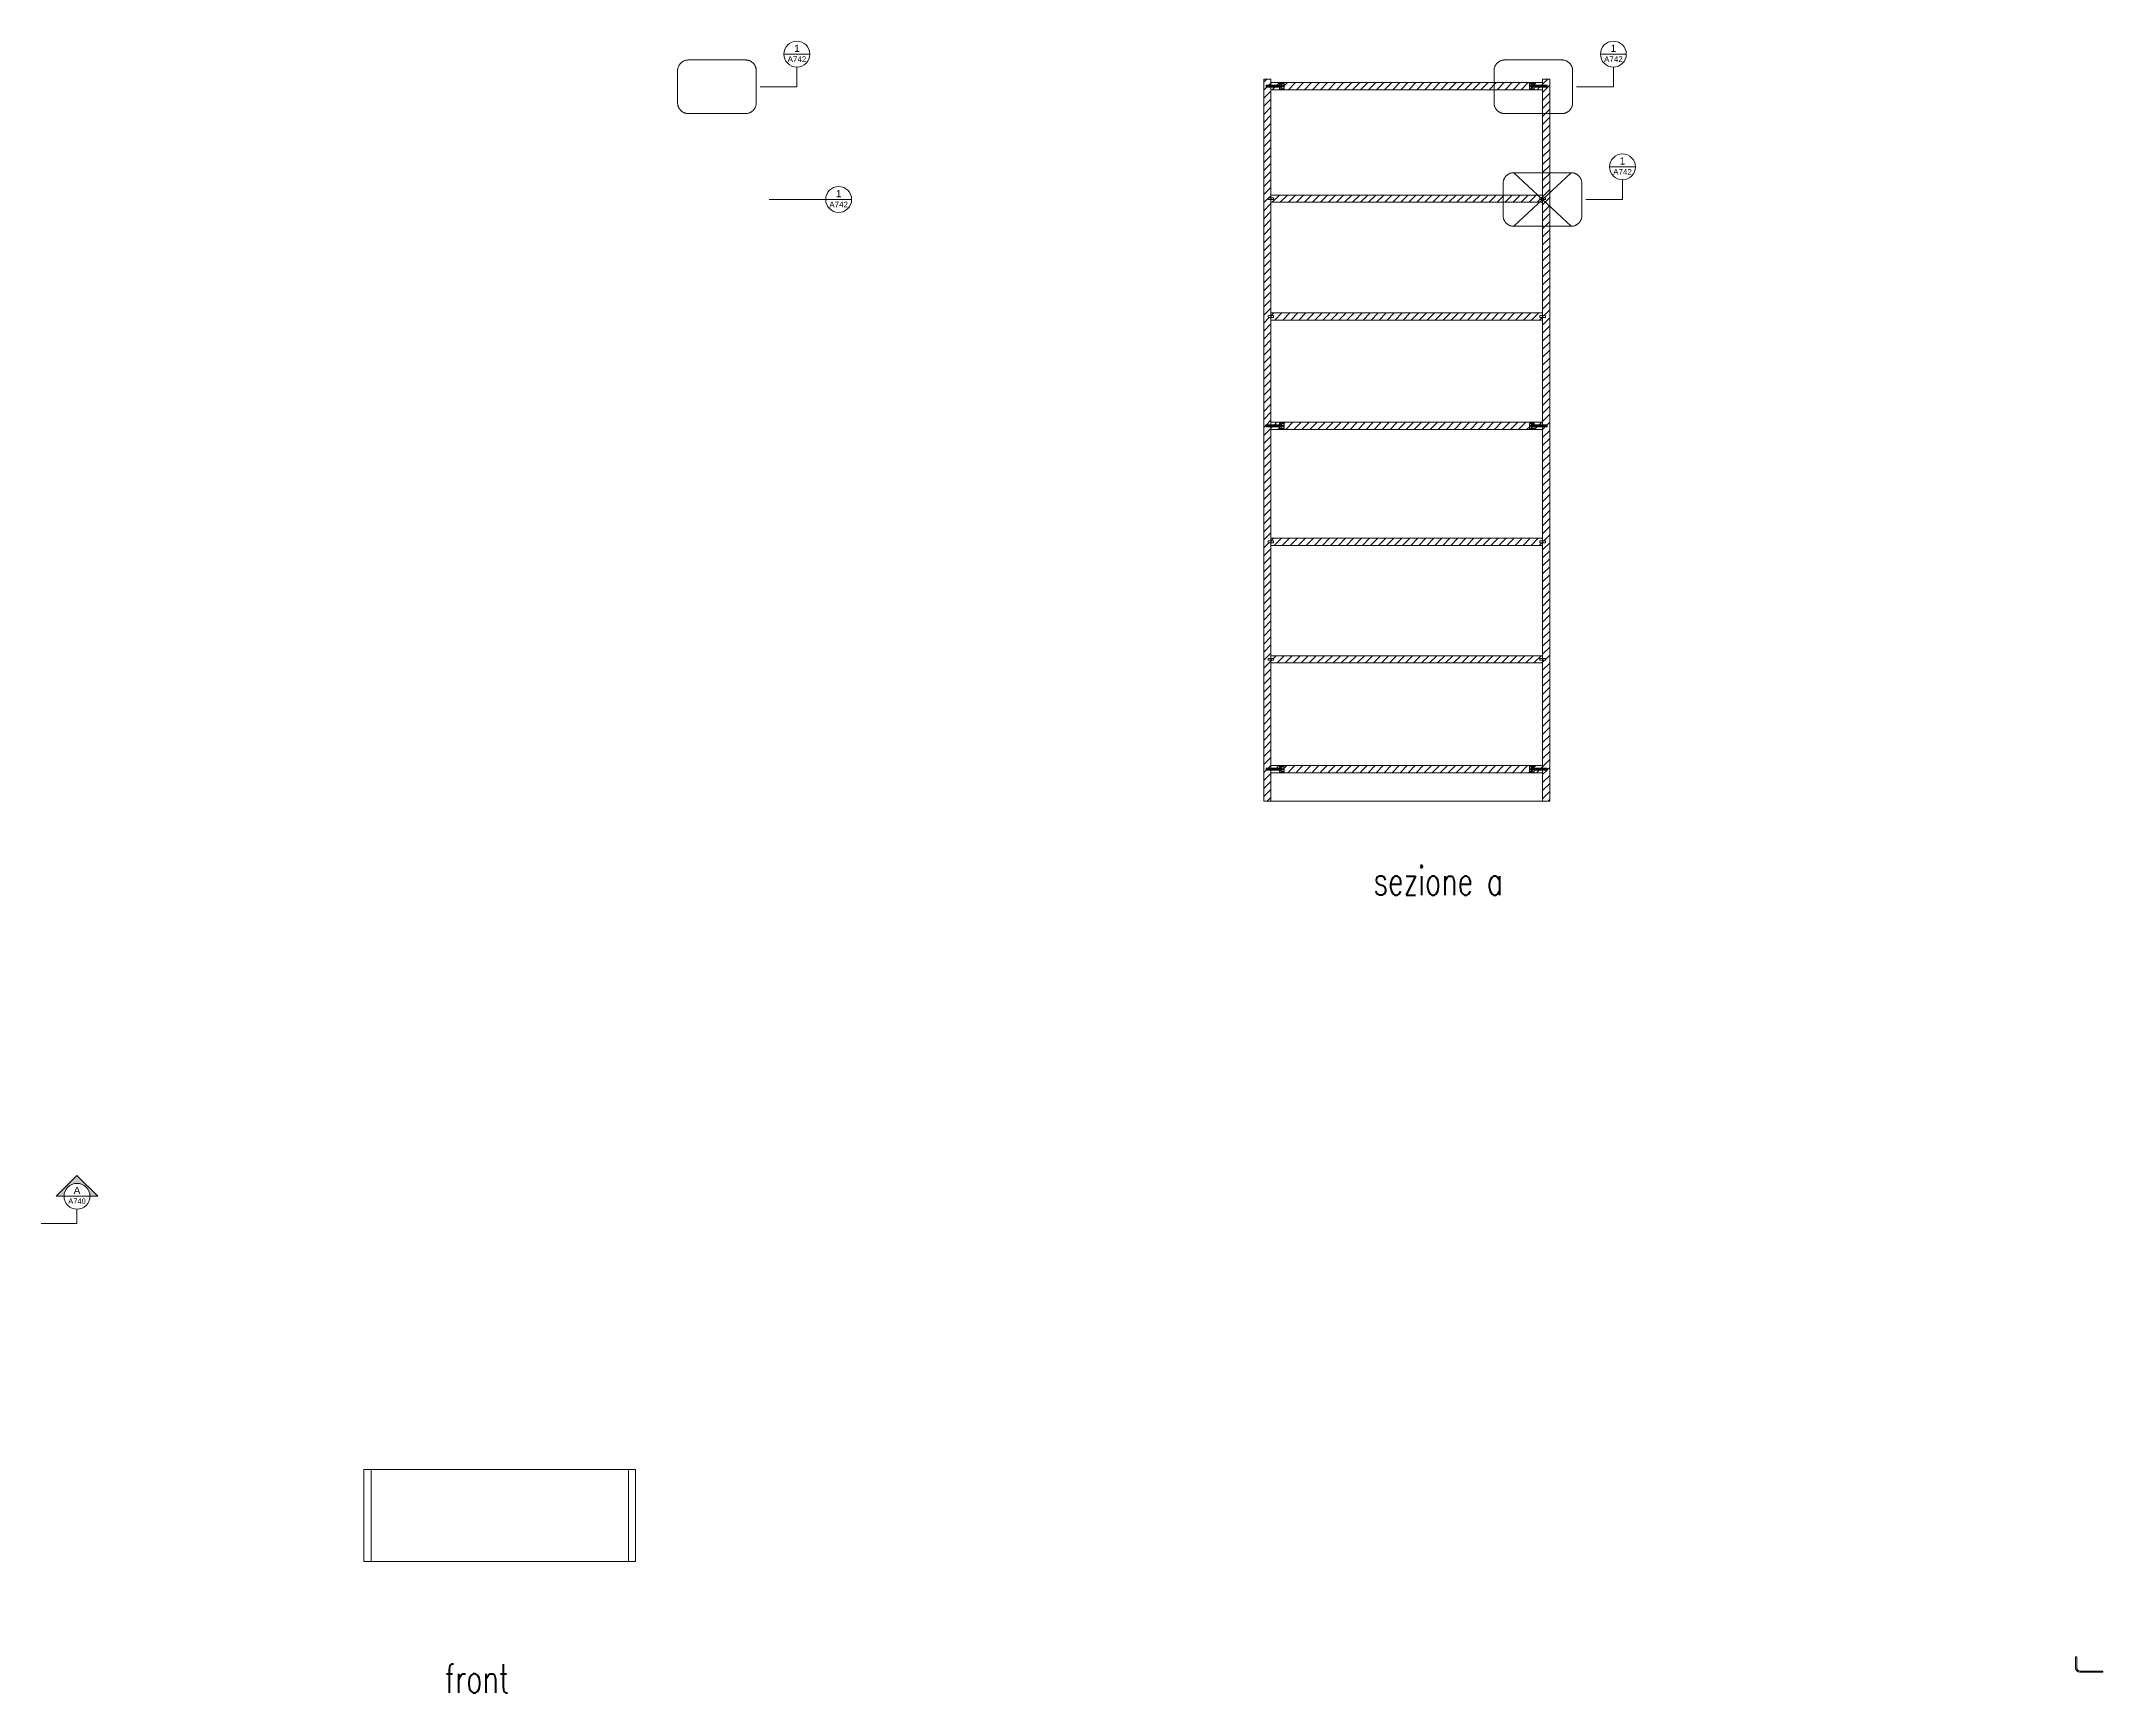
# Model space of a CAD drawing. Header units: millimetres. Extents: x -1154 to 1944, y 268 to 1518.
# Drawn here: x 1231 to 1808, y 1056 to 1518 of the extents above; entities that cross this region are included whole.
import ezdxf
from ezdxf.enums import TextEntityAlignment as Align

# ---------------------------------------------------------------- set-up
doc = ezdxf.new("R2010")
doc.units = ezdxf.units.MM
doc.header["$LTSCALE"] = 100
doc.linetypes.add('CONTINUA', pattern=[0])
doc.linetypes.add('TRATTOPUNTO', pattern=[25.4, 12.7, -6.35, 0, -6.35])
doc.layers.get('0').update_dxf_attribs({"plot": 0})
for name, color, linetype, lineweight in [('A-ANNO-SYMB', 3, 'Continuous', 18), ('A-FURN', 8, 'Continuous', 18), ('A-PRSP-1', 7, 'Continuous', 40)]:
    doc.layers.add(name, color=color, linetype=linetype, lineweight=lineweight)
doc.styles.add('ARIAL', font='arial.ttf')
doc.styles.add('dim', font='romans.shx', dxfattribs={"width": 0.7})
doc.styles.get("Standard").update_dxf_attribs({"font": 'arial.ttf'})
pattern_1 = [(45, (506.4258, 0), (-1.122532, 1.122532), [])]

# ---------------------------------------------------------------- blocks, each defined once
blk = doc.blocks.new('DETAGLI')
at = {"layer": 'A-ANNO-SYMB', "linetype": 'Continuous'}
blk.add_line((486.7, 356.2), (504.8, 356.2), dxfattribs=at)
blk.add_circle((495.7, 356.2), 9.05, dxfattribs=at)
for tag, p in [('TAVOLA', (495.7, 362.8)), ('SEZIONE', (495.7, 354.7))]:
    blk.add_attdef(tag, text='', height=5, dxfattribs=at).set_placement(p, align=Align.TOP_CENTER)
blk = doc.blocks.new('SYMBOL')
at = {"layer": 'A-PRSP-1', "linetype": 'Continuous', "lineweight": 20}
h = blk.add_hatch(color=256, dxfattribs=at)
h.dxf.hatch_style = 1
h.paths.add_polyline_path([(11.206, 4.948), (11.316, 4.948, -1), (11.678, 4.948), (11.788, 4.948), (11.497, 5.241)])
at = {"linetype": 'Continuous', "lineweight": 20}
blk.add_line((11.316, 4.948), (11.678, 4.948), dxfattribs=at)
at = {"layer": 'A-PRSP-1', "linetype": 'Continuous', "lineweight": 20}
for p, q in [((11.206, 4.948), (11.497, 5.241)), ((11.788, 4.948), (11.497, 5.241)), ((11.316, 4.948), (11.206, 4.948)), ((11.678, 4.948), (11.788, 4.948))]:
    blk.add_line(p, q, dxfattribs=at)
blk.add_circle((11.497, 4.948), 0.181, dxfattribs=at)
at = {"linetype": 'Continuous', "lineweight": 20}
for tag, p in [('SEZIONE', (11.497, 4.918)), ('TAVOLA', (11.497, 5.08))]:
    blk.add_attdef(tag, text='', height=0.1, dxfattribs=at).set_placement(p, align=Align.TOP_CENTER)

msp = doc.modelspace()

# ---------------------------------------------------------------- hatches: boundary and pattern name
at = {"layer": 'A-FURN', "linetype": 'CONTINUA', "ltscale": 0.02}
h = msp.add_hatch(dxfattribs=at)
h.set_pattern_fill('ANSI31', color=8, scale=0.5)
h.set_pattern_definition(pattern_1)
h.paths.add_polyline_path([(1650.47, 1345.65), (1651.17, 1345.65), (1651.17, 1345.75), (1651.17, 1346.4), (1575.22, 1346.4), (1575.22, 1345.75), (1575.27, 1345.75), (1575.97, 1345.64), (1575.97, 1345.15), (1575.27, 1345.15), (1575.27, 1345.05), (1575.22, 1345.05), (1575.22, 1344.4), (1651.22, 1344.4), (1651.22, 1345.05), (1651.17, 1345.05), (1650.47, 1345.15)])
h.paths.add_polyline_path([(1647.51, 1315.46), (1648.16, 1315.46), (1648.16, 1314.63), (1648.14, 1314.63), (1648.14, 1313.96), (1648.81, 1313.96), (1648.81, 1313.71), (1651.22, 1313.71), (1651.22, 1314.41), (1648.99, 1314.41), (1648.99, 1314.74), (1649.02, 1314.74), (1649.02, 1314.84), (1649.02, 1315.01), (1651.22, 1315.01), (1651.22, 1315.71), (1575.22, 1315.71), (1575.22, 1315.01), (1577.62, 1315.01), (1577.62, 1315.46), (1578.92, 1315.46), (1578.92, 1313.96), (1578.92, 1313.71), (1647.51, 1313.71), (1647.51, 1313.96)])
h.paths.add_polyline_path([(1648.21, 1314.56), (1648.21, 1315.13), (1648.34, 1315.13), (1648.34, 1314.96), (1648.39, 1314.96), (1648.61, 1314.91), (1648.61, 1314.51), (1648.61, 1314.51, -0.451304), (1648.34, 1314.37), (1648.34, 1314.46), (1648.29, 1314.46), (1648.29, 1314.4), (1648.34, 1314.37, -0.307464)], flags=16)
h.paths.add_polyline_path([(1648.29, 1314.73), (1648.21, 1314.73), (1648.21, 1314.68), (1648.29, 1314.68), (1648.21, 1314.73), (1648.29, 1314.73), (1648.29, 1314.96), (1648.39, 1314.96), (1648.39, 1314.68), (1648.34, 1314.68), (1648.29, 1314.68)], flags=0)
h.paths.add_polyline_path([(1653.22, 1507.71), (1651.22, 1507.71), (1651.22, 1506.01), (1652.52, 1506.01), (1652.52, 1505.41), (1651.22, 1505.41), (1651.22, 1474.63), (1651.27, 1474.63), (1651.97, 1474.52), (1651.97, 1474.03), (1651.27, 1474.03), (1651.27, 1473.93), (1651.22, 1473.93), (1651.22, 1441.64), (1651.27, 1441.64), (1651.97, 1441.53), (1651.97, 1441.04), (1651.27, 1441.04), (1651.27, 1440.94), (1651.22, 1440.94), (1651.22, 1411.01), (1652.52, 1411.01), (1652.52, 1410.41), (1651.22, 1410.41), (1651.22, 1378.63), (1651.27, 1378.63), (1651.97, 1378.52), (1651.97, 1378.03), (1651.27, 1378.03), (1651.27, 1377.93), (1651.22, 1377.93), (1651.22, 1345.75), (1651.27, 1345.75), (1651.97, 1345.64), (1651.97, 1345.15), (1651.27, 1345.15), (1651.27, 1345.03), (1651.22, 1345.04), (1651.22, 1344.4), (1651.22, 1315.01), (1652.52, 1315.01), (1652.52, 1314.41), (1651.22, 1314.41), (1651.22, 1313.71), (1651.22, 1305.71), (1653.22, 1305.71), (1653.22, 1315.71)])
h.paths.add_polyline_path([(1575.22, 1345.05), (1575.17, 1345.05), (1574.47, 1345.15), (1574.47, 1345.65), (1575.17, 1345.65), (1575.17, 1345.76), (1575.22, 1345.75), (1575.22, 1355.47), (1575.22, 1377.93), (1575.17, 1377.93), (1574.47, 1378.04), (1574.47, 1378.53), (1575.17, 1378.53), (1575.17, 1378.63), (1575.19, 1410.41), (1573.91, 1410.41), (1573.91, 1411.01), (1575.22, 1411.01), (1575.22, 1440.94), (1575.17, 1440.94), (1574.47, 1441.04), (1574.47, 1441.54), (1575.17, 1441.54), (1575.17, 1441.64), (1575.22, 1473.93), (1575.17, 1473.93), (1574.47, 1474.04), (1574.47, 1474.53), (1575.17, 1474.53), (1575.17, 1474.63), (1575.21, 1505.41), (1573.91, 1505.41), (1573.91, 1506.01), (1575.22, 1506.01), (1575.22, 1506.71), (1575.22, 1507.71), (1573.22, 1507.71), (1573.22, 1305.71), (1575.22, 1305.71), (1575.22, 1314.41), (1573.91, 1314.41), (1573.91, 1315.01), (1575.22, 1315.01)])
h.paths.add_polyline_path([(1650.47, 1378.48, -0.414214), (1650.52, 1378.53), (1651.17, 1378.53), (1651.17, 1378.63), (1651.22, 1378.63), (1651.22, 1379.28), (1575.22, 1379.28), (1575.22, 1378.63), (1575.27, 1378.63), (1575.27, 1378.53), (1575.92, 1378.53, -0.414214), (1575.97, 1378.48), (1575.97, 1378.08, -0.414214), (1575.92, 1378.03), (1575.27, 1378.03), (1575.27, 1377.93), (1575.22, 1377.93), (1575.22, 1377.28), (1651.22, 1377.28), (1651.22, 1377.93), (1651.17, 1377.93), (1651.17, 1378.03), (1650.52, 1378.03, -0.414214), (1650.47, 1378.08)])
h.paths.add_polyline_path([(1647.51, 1411.46), (1648.81, 1411.46), (1648.81, 1410.91), (1648.99, 1410.91), (1648.99, 1411.01), (1651.22, 1411.01), (1651.22, 1411.71), (1575.22, 1411.71), (1575.22, 1411.01), (1577.44, 1411.01), (1577.44, 1410.91), (1577.62, 1410.91), (1577.62, 1411.46), (1578.92, 1411.46), (1578.92, 1409.96), (1578.92, 1409.71), (1647.51, 1409.71), (1647.51, 1409.96)])
h.paths.add_polyline_path([(1577.62, 1409.96), (1577.62, 1410.51), (1577.44, 1410.51), (1577.44, 1410.41), (1575.22, 1410.41), (1575.22, 1409.71), (1577.62, 1409.71)], flags=17)
h.paths.add_polyline_path([(1651.22, 1410.41), (1648.99, 1410.41), (1648.99, 1410.51), (1648.81, 1410.51), (1648.81, 1409.96), (1648.81, 1409.71), (1651.22, 1409.71)], flags=17)
h.paths.add_polyline_path([(1650.47, 1441.54), (1651.17, 1441.54), (1651.17, 1441.64), (1651.17, 1442.29), (1575.22, 1442.29), (1575.22, 1441.64), (1575.27, 1441.64), (1575.27, 1441.54), (1575.97, 1441.54), (1575.97, 1441.04), (1575.27, 1441.04), (1575.27, 1440.94), (1575.27, 1440.29), (1651.22, 1440.29), (1651.22, 1440.94), (1651.17, 1440.94), (1651.17, 1441.04), (1650.47, 1441.04)])
h = msp.add_hatch(dxfattribs=at)
h.set_pattern_fill('ANSI31', color=8, scale=0.5)
h.set_pattern_definition(pattern_1)
h.paths.add_polyline_path([(1647.51, 1506.46), (1648.81, 1506.46), (1648.81, 1505.91), (1648.99, 1505.91), (1648.99, 1506.01), (1651.22, 1506.01), (1651.22, 1506.71), (1575.22, 1506.71), (1575.22, 1506.01), (1577.44, 1506.01), (1577.44, 1505.91), (1577.62, 1505.91), (1577.62, 1506.46), (1578.92, 1506.46), (1578.92, 1504.96), (1578.92, 1504.71), (1647.51, 1504.71), (1647.51, 1504.96)])
h.paths.add_polyline_path([(1651.22, 1505.41), (1648.99, 1505.41), (1648.99, 1505.51), (1648.81, 1505.51), (1648.81, 1504.96), (1648.81, 1504.71), (1651.22, 1504.71)], flags=17)
h = msp.add_hatch(dxfattribs=at)
h.set_pattern_fill('ANSI31', color=8, scale=0.5)
h.set_pattern_definition(pattern_1)
h.paths.add_polyline_path([(1651.22, 1473.93), (1651.17, 1473.93), (1651.17, 1474.03), (1650.47, 1474.03), (1650.47, 1474.53), (1651.17, 1474.53), (1651.17, 1474.63), (1651.17, 1475.28), (1575.22, 1475.28), (1575.22, 1474.63), (1575.27, 1474.63), (1575.27, 1474.53), (1575.97, 1474.53), (1575.97, 1474.03), (1575.27, 1474.03), (1575.27, 1473.93), (1575.22, 1473.93), (1575.22, 1473.28), (1651.22, 1473.28)])
h.paths.add_polyline_path([(1577.62, 1504.96), (1577.62, 1505.51), (1577.44, 1505.51), (1577.44, 1505.41), (1575.22, 1505.41), (1575.22, 1504.71), (1577.62, 1504.71)], flags=17)
h.paths.add_polyline_path([(1651.22, 1505.41), (1648.99, 1505.41), (1648.81, 1505.51), (1648.81, 1504.96), (1648.81, 1504.71), (1651.22, 1504.71)], flags=17)
h.paths.add_polyline_path([(1648.81, 1505.51), (1648.81, 1504.71), (1651.22, 1504.71), (1651.22, 1505.41), (1648.99, 1505.41)])

# ---------------------------------------------------------------- linework, layer by layer
at = {"layer": 'A-FURN'}
for p, q in [((1442.62, 1511.06), (1442.62, 1505.56)), ((1671.01, 1511.06), (1671.01, 1505.56)), ((1442.62, 1505.56), (1432.33, 1505.56)), ((1671.01, 1505.56), (1660.72, 1505.56)), ((1673.56, 1479.53), (1673.56, 1474.03)), ((1673.56, 1474.03), (1663.27, 1474.03)), ((1241.23, 1191.6), (1241.23, 1187.6)), ((1241.23, 1187.6), (1231.23, 1187.6))]:
    msp.add_line(p, q, dxfattribs=at)
at = {"layer": 'A-FURN', "color": 7, "linetype": 'CONTINUA', "ltscale": 0.1}
for p, q in [((1573.22, 1507.71), (1573.22, 1305.71)), ((1575.22, 1507.71), (1573.22, 1507.71)), ((1575.22, 1507.71), (1575.22, 1474.63)), ((1575.22, 1506.71), (1651.22, 1506.71)), ((1577.62, 1504.96), (1577.62, 1506.46)), ((1577.62, 1506.46), (1578.92, 1506.46)), ((1577.82, 1505.56), (1577.82, 1506.46)), ((1578.02, 1505.36), (1578.02, 1505.36)), ((1578.22, 1505.56), (1578.22, 1506.46)), ((1578.27, 1505.75), (1578.27, 1506.46)), ((1578.27, 1505.66), (1578.27, 1504.96)), ((1578.29, 1506.41), (1578.82, 1506.41)), ((1578.29, 1505.8), (1578.29, 1506.41)), ((1578.29, 1505.73), (1578.82, 1505.73)), ((1578.29, 1505.68), (1578.82, 1505.68)), ((1578.29, 1505.61), (1578.29, 1505.01)), ((1578.31, 1505.78), (1578.82, 1505.78)), ((1578.31, 1505.63), (1578.82, 1505.63)), ((1578.82, 1505.73), (1578.82, 1506.46)), ((1578.82, 1504.96), (1578.82, 1505.68)), ((1578.92, 1504.96), (1578.92, 1506.46)), ((1648.81, 1506.46), (1647.51, 1506.46)), ((1647.51, 1504.96), (1647.51, 1506.46)), ((1647.61, 1505.73), (1647.61, 1506.46)), ((1648.14, 1506.41), (1647.61, 1506.41)), ((1648.12, 1505.78), (1647.61, 1505.78)), ((1648.14, 1505.73), (1647.61, 1505.73)), ((1647.61, 1504.96), (1647.61, 1505.68)), ((1648.14, 1505.68), (1647.61, 1505.68)), ((1648.12, 1505.63), (1647.61, 1505.63)), ((1648.14, 1505.8), (1648.14, 1506.41)), ((1648.14, 1505.61), (1648.14, 1505.01)), ((1648.16, 1505.75), (1648.16, 1506.46)), ((1648.16, 1505.66), (1648.16, 1504.96)), ((1648.21, 1505.56), (1648.21, 1506.46)), ((1648.41, 1505.36), (1648.41, 1505.36)), ((1648.61, 1505.56), (1648.61, 1506.46)), ((1648.81, 1504.96), (1648.81, 1506.46)), ((1651.22, 1507.71), (1651.22, 1474.63)), ((1653.22, 1507.71), (1651.22, 1507.71)), ((1653.22, 1507.71), (1653.22, 1315.71)), ((1575.22, 1504.71), (1651.22, 1504.71)), ((1578.92, 1504.96), (1577.62, 1504.96)), ((1578.82, 1505.01), (1578.29, 1505.01)), ((1647.51, 1504.96), (1648.81, 1504.96)), ((1647.61, 1505.01), (1648.14, 1505.01)), ((1574.47, 1474.08), (1574.47, 1474.48)), ((1575.17, 1474.53), (1574.52, 1474.53)), ((1574.52, 1474.03), (1575.17, 1474.03)), ((1575.27, 1474.63), (1575.17, 1474.63)), ((1575.17, 1473.93), (1575.17, 1474.63)), ((1575.17, 1473.93), (1575.27, 1473.93)), ((1651.22, 1475.28), (1575.22, 1475.28)), ((1575.22, 1473.93), (1575.22, 1441.64)), ((1651.22, 1473.28), (1575.22, 1473.28)), ((1575.27, 1473.93), (1575.27, 1474.63)), ((1575.92, 1474.53), (1575.27, 1474.53)), ((1575.27, 1474.03), (1575.92, 1474.03)), ((1575.97, 1474.08), (1575.97, 1474.48)), ((1650.47, 1474.08), (1650.47, 1474.48)), ((1651.17, 1474.53), (1650.52, 1474.53)), ((1650.52, 1474.03), (1651.17, 1474.03)), ((1651.27, 1474.63), (1651.17, 1474.63)), ((1651.17, 1473.93), (1651.17, 1474.63)), ((1651.17, 1473.93), (1651.27, 1473.93)), ((1651.22, 1473.93), (1651.22, 1441.64)), ((1651.27, 1473.93), (1651.27, 1474.63)), ((1651.92, 1474.53), (1651.27, 1474.53)), ((1651.27, 1474.03), (1651.92, 1474.03)), ((1651.97, 1474.08), (1651.97, 1474.48)), ((1651.22, 1442.29), (1575.22, 1442.29)), ((1574.47, 1441.09), (1574.47, 1441.49)), ((1575.17, 1441.54), (1574.52, 1441.54)), ((1574.52, 1441.04), (1575.17, 1441.04)), ((1575.27, 1441.64), (1575.17, 1441.64)), ((1575.17, 1440.94), (1575.17, 1441.64)), ((1575.17, 1440.94), (1575.27, 1440.94)), ((1575.22, 1440.94), (1575.22, 1378.63)), ((1651.22, 1440.29), (1575.22, 1440.29)), ((1575.27, 1440.94), (1575.27, 1441.64)), ((1575.92, 1441.54), (1575.27, 1441.54)), ((1575.27, 1441.04), (1575.92, 1441.04)), ((1575.97, 1441.09), (1575.97, 1441.49)), ((1650.47, 1441.09), (1650.47, 1441.49)), ((1651.17, 1441.54), (1650.52, 1441.54)), ((1650.52, 1441.04), (1651.17, 1441.04)), ((1651.27, 1441.64), (1651.17, 1441.64)), ((1651.17, 1440.94), (1651.17, 1441.64)), ((1651.17, 1440.94), (1651.27, 1440.94)), ((1651.22, 1440.94), (1651.22, 1378.63)), ((1651.27, 1440.94), (1651.27, 1441.64)), ((1651.92, 1441.54), (1651.27, 1441.54)), ((1651.27, 1441.04), (1651.92, 1441.04)), ((1651.97, 1441.09), (1651.97, 1441.49)), ((1651.22, 1411.71), (1575.22, 1411.71)), ((1651.22, 1409.71), (1575.22, 1409.71)), ((1577.62, 1409.96), (1577.62, 1411.46)), ((1577.62, 1411.46), (1578.92, 1411.46)), ((1578.92, 1409.96), (1577.62, 1409.96)), ((1577.82, 1410.56), (1577.82, 1411.46)), ((1578.02, 1410.36), (1578.02, 1410.36)), ((1578.22, 1410.56), (1578.22, 1411.46)), ((1578.27, 1410.75), (1578.27, 1411.46)), ((1578.27, 1410.66), (1578.27, 1409.96)), ((1578.29, 1411.41), (1578.82, 1411.41)), ((1578.29, 1410.8), (1578.29, 1411.41)), ((1578.29, 1410.73), (1578.82, 1410.73)), ((1578.29, 1410.68), (1578.82, 1410.68)), ((1578.29, 1410.61), (1578.29, 1410.01)), ((1578.82, 1410.01), (1578.29, 1410.01)), ((1578.31, 1410.78), (1578.82, 1410.78)), ((1578.31, 1410.63), (1578.82, 1410.63)), ((1578.82, 1410.73), (1578.82, 1411.46)), ((1578.82, 1409.96), (1578.82, 1410.68)), ((1578.92, 1409.96), (1578.92, 1411.46)), ((1648.81, 1411.46), (1647.51, 1411.46)), ((1647.51, 1409.96), (1647.51, 1411.46)), ((1647.51, 1409.96), (1648.81, 1409.96)), ((1647.61, 1410.73), (1647.61, 1411.46)), ((1648.14, 1411.41), (1647.61, 1411.41)), ((1648.12, 1410.78), (1647.61, 1410.78)), ((1648.14, 1410.73), (1647.61, 1410.73)), ((1647.61, 1409.96), (1647.61, 1410.68)), ((1648.14, 1410.68), (1647.61, 1410.68)), ((1648.12, 1410.63), (1647.61, 1410.63)), ((1647.61, 1410.01), (1648.14, 1410.01)), ((1648.14, 1410.8), (1648.14, 1411.41)), ((1648.14, 1410.61), (1648.14, 1410.01)), ((1648.16, 1410.75), (1648.16, 1411.46)), ((1648.16, 1410.66), (1648.16, 1409.96)), ((1648.21, 1410.56), (1648.21, 1411.46)), ((1648.41, 1410.36), (1648.41, 1410.36)), ((1648.61, 1410.56), (1648.61, 1411.46)), ((1648.81, 1409.96), (1648.81, 1411.46)), ((1574.47, 1378.08), (1574.47, 1378.48)), ((1575.17, 1378.53), (1574.52, 1378.53)), ((1575.27, 1378.63), (1575.17, 1378.63)), ((1575.17, 1377.93), (1575.17, 1378.63)), ((1651.22, 1379.28), (1575.22, 1379.28)), ((1575.27, 1377.93), (1575.27, 1378.63)), ((1575.92, 1378.53), (1575.27, 1378.53)), ((1575.97, 1378.08), (1575.97, 1378.48)), ((1650.47, 1378.08), (1650.47, 1378.48)), ((1651.17, 1378.53), (1650.52, 1378.53)), ((1651.27, 1378.63), (1651.17, 1378.63)), ((1651.17, 1377.93), (1651.17, 1378.63)), ((1651.27, 1377.93), (1651.27, 1378.63)), ((1651.92, 1378.53), (1651.27, 1378.53)), ((1651.97, 1378.08), (1651.97, 1378.48)), ((1574.52, 1378.03), (1575.17, 1378.03)), ((1575.17, 1377.93), (1575.27, 1377.93)), ((1575.22, 1377.93), (1575.22, 1345.75)), ((1651.22, 1377.28), (1575.22, 1377.28)), ((1575.27, 1378.03), (1575.92, 1378.03)), ((1650.52, 1378.03), (1651.17, 1378.03)), ((1651.17, 1377.93), (1651.27, 1377.93)), ((1651.22, 1377.93), (1651.22, 1345.75)), ((1651.27, 1378.03), (1651.92, 1378.03)), ((1574.47, 1345.2), (1574.47, 1345.6)), ((1575.17, 1345.65), (1574.52, 1345.65)), ((1574.52, 1345.15), (1575.17, 1345.15)), ((1575.27, 1345.75), (1575.17, 1345.75)), ((1575.17, 1345.05), (1575.17, 1345.75)), ((1575.17, 1345.05), (1575.27, 1345.05)), ((1651.22, 1346.4), (1575.22, 1346.4)), ((1575.22, 1345.05), (1575.22, 1305.71)), ((1651.22, 1344.4), (1575.22, 1344.4)), ((1575.27, 1345.05), (1575.27, 1345.75)), ((1575.92, 1345.65), (1575.27, 1345.65)), ((1575.27, 1345.15), (1575.92, 1345.15)), ((1575.97, 1345.2), (1575.97, 1345.6)), ((1650.47, 1345.2), (1650.47, 1345.6)), ((1651.17, 1345.65), (1650.52, 1345.65)), ((1650.52, 1345.15), (1651.17, 1345.15)), ((1651.27, 1345.75), (1651.17, 1345.75)), ((1651.17, 1345.05), (1651.17, 1345.75)), ((1651.17, 1345.05), (1651.27, 1345.05)), ((1651.22, 1345.05), (1651.22, 1305.71)), ((1651.27, 1345.05), (1651.27, 1345.75)), ((1651.92, 1345.65), (1651.27, 1345.65)), ((1651.27, 1345.15), (1651.92, 1345.15)), ((1651.97, 1345.2), (1651.97, 1345.6)), ((1651.22, 1315.71), (1575.22, 1315.71)), ((1577.62, 1313.96), (1577.62, 1315.46)), ((1577.62, 1315.46), (1578.92, 1315.46)), ((1577.82, 1314.56), (1577.82, 1315.46)), ((1578.22, 1314.56), (1578.22, 1315.46)), ((1578.27, 1314.75), (1578.27, 1315.46)), ((1578.29, 1315.41), (1578.82, 1315.41)), ((1578.29, 1314.8), (1578.29, 1315.41)), ((1578.82, 1314.73), (1578.82, 1315.46)), ((1578.92, 1313.96), (1578.92, 1315.46)), ((1648.81, 1315.46), (1647.51, 1315.46)), ((1647.51, 1313.96), (1647.51, 1315.46)), ((1647.61, 1314.73), (1647.61, 1315.46)), ((1648.14, 1315.41), (1647.61, 1315.41)), ((1648.14, 1314.8), (1648.14, 1315.41)), ((1648.16, 1314.75), (1648.16, 1315.46)), ((1648.21, 1314.56), (1648.21, 1315.46)), ((1648.61, 1314.56), (1648.61, 1315.46)), ((1648.81, 1313.96), (1648.81, 1315.46)), ((1653.22, 1315.71), (1653.22, 1305.71)), ((1651.22, 1313.71), (1575.22, 1313.71)), ((1578.92, 1313.96), (1577.62, 1313.96)), ((1578.02, 1314.36), (1578.02, 1314.36)), ((1578.27, 1314.66), (1578.27, 1313.96)), ((1578.29, 1314.73), (1578.82, 1314.73)), ((1578.29, 1314.68), (1578.82, 1314.68)), ((1578.29, 1314.61), (1578.29, 1314.01)), ((1578.82, 1314.01), (1578.29, 1314.01)), ((1578.31, 1314.78), (1578.82, 1314.78)), ((1578.31, 1314.63), (1578.82, 1314.63)), ((1578.82, 1313.96), (1578.82, 1314.68)), ((1647.51, 1313.96), (1648.81, 1313.96)), ((1648.12, 1314.78), (1647.61, 1314.78)), ((1648.14, 1314.73), (1647.61, 1314.73)), ((1647.61, 1313.96), (1647.61, 1314.68)), ((1648.14, 1314.68), (1647.61, 1314.68)), ((1648.12, 1314.63), (1647.61, 1314.63)), ((1647.61, 1314.01), (1648.14, 1314.01)), ((1648.14, 1314.61), (1648.14, 1314.01)), ((1648.16, 1314.66), (1648.16, 1313.96)), ((1648.41, 1314.36), (1648.41, 1314.36)), ((1575.22, 1305.71), (1573.22, 1305.71)), ((1575.22, 1305.71), (1651.22, 1305.71)), ((1653.22, 1305.71), (1651.22, 1305.71)), ((1321.49, 1093.12), (1321.49, 1118.82)), ((1321.49, 1118.82), (1397.49, 1118.82)), ((1323.49, 1093.12), (1323.49, 1118.82)), ((1395.49, 1093.12), (1395.49, 1118.82)), ((1397.49, 1093.12), (1397.49, 1118.82)), ((1321.49, 1098.12), (1321.49, 1093.12)), ((1397.49, 1098.12), (1397.49, 1093.12)), ((1397.49, 1093.12), (1397.49, 1096.12)), ((1321.49, 1093.12), (1397.49, 1093.12)), ((1326.49, 1093.12), (1321.49, 1093.12)), ((1392.49, 1093.12), (1397.49, 1093.12))]:
    msp.add_line(p, q, dxfattribs=at)
at = {"layer": 'A-FURN', "linetype": 'CONTINUA', "ltscale": 0.02}
for p, q in [((1575.12, 1506.01), (1573.91, 1506.01)), ((1573.91, 1506.01), (1573.91, 1505.41)), ((1575.12, 1505.41), (1573.91, 1505.41)), ((1575.22, 1504.71), (1575.22, 1506.71)), ((1651.32, 1506.01), (1652.52, 1506.01)), ((1651.32, 1505.41), (1652.52, 1505.41)), ((1652.52, 1506.01), (1652.52, 1505.41)), ((1577.62, 1504.96), (1577.62, 1504.71)), ((1578.92, 1504.96), (1578.92, 1504.71)), ((1647.51, 1504.96), (1647.51, 1504.71)), ((1648.81, 1504.96), (1648.81, 1504.71)), ((1643.17, 1466.53), (1659.17, 1481.53)), ((1643.17, 1481.53), (1659.17, 1466.53)), ((1434.88, 1474.03), (1450.67, 1474.03)), ((1575.12, 1411.01), (1573.91, 1411.01)), ((1573.91, 1411.01), (1573.91, 1410.41)), ((1575.12, 1410.41), (1573.91, 1410.41)), ((1577.62, 1409.96), (1577.62, 1409.71)), ((1578.92, 1409.96), (1578.92, 1409.71)), ((1647.51, 1409.96), (1647.51, 1409.71)), ((1648.81, 1409.96), (1648.81, 1409.71)), ((1651.32, 1411.01), (1652.52, 1411.01)), ((1651.32, 1410.41), (1652.52, 1410.41)), ((1652.52, 1411.01), (1652.52, 1410.41)), ((1575.12, 1315.01), (1573.91, 1315.01)), ((1573.91, 1315.01), (1573.91, 1314.41)), ((1651.32, 1315.01), (1652.52, 1315.01)), ((1652.52, 1315.01), (1652.52, 1314.41)), ((1575.12, 1314.41), (1573.91, 1314.41)), ((1577.62, 1313.96), (1577.62, 1313.71)), ((1578.92, 1313.96), (1578.92, 1313.71)), ((1647.51, 1313.96), (1647.51, 1313.71)), ((1648.81, 1313.96), (1648.81, 1313.71)), ((1651.32, 1314.41), (1652.52, 1314.41)), ((1800.3, 1066.42), (1800.6, 1066.42)), ((1800.3, 1066.42), (1800.3, 1063.32)), ((1800.6, 1066.42), (1800.6, 1063.42)), ((1801.5, 1062.12), (1807.9, 1062.12)), ((1801.6, 1062.42), (1807.9, 1062.42)), ((1807.9, 1062.12), (1807.9, 1062.42))]:
    msp.add_line(p, q, dxfattribs=at)
at = {"layer": 'A-FURN', "color": 7, "linetype": 'CONTINUA', "ltscale": 0.02}
for p, q in [((1573.97, 1505.57), (1574.1, 1505.57)), ((1575.12, 1505.96), (1573.98, 1505.96)), ((1575.12, 1505.46), (1574.13, 1505.46)), ((1575.12, 1505.41), (1575.12, 1506.01)), ((1577.44, 1506.01), (1575.12, 1506.01)), ((1575.12, 1506.01), (1575.12, 1505.41)), ((1577.44, 1505.41), (1575.12, 1505.41)), ((1575.22, 1506.01), (1575.22, 1505.41)), ((1577.42, 1505.96), (1575.22, 1505.96)), ((1577.42, 1505.46), (1575.22, 1505.46)), ((1577.44, 1505.91), (1577.62, 1505.91)), ((1577.44, 1505.51), (1577.62, 1505.51)), ((1577.62, 1505.73), (1577.62, 1505.68)), ((1577.82, 1505.91), (1578.04, 1505.91)), ((1577.82, 1505.51), (1578.04, 1505.51)), ((1578.04, 1505.96), (1578.22, 1505.96)), ((1578.04, 1505.46), (1578.19, 1505.46)), ((1578.19, 1505.46), (1578.04, 1505.46)), ((1648.39, 1505.96), (1648.21, 1505.96)), ((1648.39, 1505.46), (1648.24, 1505.46)), ((1648.24, 1505.46), (1648.39, 1505.46)), ((1648.61, 1505.91), (1648.39, 1505.91)), ((1648.61, 1505.51), (1648.39, 1505.51)), ((1648.99, 1505.91), (1648.81, 1505.91)), ((1648.81, 1505.73), (1648.81, 1505.68)), ((1648.99, 1505.51), (1648.81, 1505.51)), ((1648.99, 1506.01), (1651.32, 1506.01)), ((1648.99, 1505.41), (1651.32, 1505.41)), ((1649.02, 1505.96), (1651.22, 1505.96)), ((1649.02, 1505.46), (1651.22, 1505.46)), ((1651.22, 1506.01), (1651.22, 1505.41)), ((1651.32, 1505.41), (1651.32, 1506.01)), ((1651.32, 1506.01), (1651.32, 1505.41)), ((1651.32, 1505.96), (1652.46, 1505.96)), ((1651.32, 1505.46), (1652.3, 1505.46)), ((1652.46, 1505.57), (1652.33, 1505.57)), ((1573.97, 1410.57), (1574.1, 1410.57)), ((1575.12, 1410.96), (1573.98, 1410.96)), ((1575.12, 1410.46), (1574.13, 1410.46)), ((1575.12, 1410.41), (1575.12, 1411.01)), ((1577.44, 1411.01), (1575.12, 1411.01)), ((1575.12, 1411.01), (1575.12, 1410.41)), ((1577.44, 1410.41), (1575.12, 1410.41)), ((1575.22, 1411.01), (1575.22, 1410.41)), ((1577.42, 1410.96), (1575.22, 1410.96)), ((1577.42, 1410.46), (1575.22, 1410.46)), ((1577.44, 1410.91), (1577.62, 1410.91)), ((1577.44, 1410.51), (1577.62, 1410.51)), ((1577.62, 1410.73), (1577.62, 1410.68)), ((1577.82, 1410.91), (1578.04, 1410.91)), ((1577.82, 1410.51), (1578.04, 1410.51)), ((1578.04, 1410.96), (1578.22, 1410.96)), ((1578.04, 1410.46), (1578.19, 1410.46)), ((1578.19, 1410.46), (1578.04, 1410.46)), ((1648.39, 1410.96), (1648.21, 1410.96)), ((1648.39, 1410.46), (1648.24, 1410.46)), ((1648.24, 1410.46), (1648.39, 1410.46)), ((1648.61, 1410.91), (1648.39, 1410.91)), ((1648.61, 1410.51), (1648.39, 1410.51)), ((1648.99, 1410.91), (1648.81, 1410.91)), ((1648.81, 1410.73), (1648.81, 1410.68)), ((1648.99, 1410.51), (1648.81, 1410.51)), ((1648.99, 1411.01), (1651.32, 1411.01)), ((1648.99, 1410.41), (1651.32, 1410.41)), ((1649.02, 1410.96), (1651.22, 1410.96)), ((1649.02, 1410.46), (1651.22, 1410.46)), ((1651.22, 1411.01), (1651.22, 1410.41)), ((1651.32, 1410.41), (1651.32, 1411.01)), ((1651.32, 1411.01), (1651.32, 1410.41)), ((1651.32, 1410.96), (1652.46, 1410.96)), ((1651.32, 1410.46), (1652.3, 1410.46)), ((1652.46, 1410.57), (1652.33, 1410.57)), ((1575.12, 1314.96), (1573.98, 1314.96)), ((1575.12, 1314.41), (1575.12, 1315.01)), ((1577.44, 1315.01), (1575.12, 1315.01)), ((1575.12, 1315.01), (1575.12, 1314.41)), ((1575.22, 1315.01), (1575.22, 1314.41)), ((1577.42, 1314.96), (1575.22, 1314.96)), ((1577.44, 1314.91), (1577.62, 1314.91)), ((1577.82, 1314.91), (1578.04, 1314.91)), ((1578.04, 1314.96), (1578.22, 1314.96)), ((1648.39, 1314.96), (1648.21, 1314.96)), ((1648.61, 1314.91), (1648.39, 1314.91)), ((1648.99, 1314.91), (1648.81, 1314.91)), ((1648.99, 1315.01), (1651.32, 1315.01)), ((1649.02, 1314.96), (1651.22, 1314.96)), ((1651.22, 1315.01), (1651.22, 1314.41)), ((1651.32, 1314.41), (1651.32, 1315.01)), ((1651.32, 1315.01), (1651.32, 1314.41)), ((1651.32, 1314.96), (1652.46, 1314.96)), ((1573.97, 1314.57), (1574.1, 1314.57)), ((1575.12, 1314.46), (1574.13, 1314.46)), ((1577.44, 1314.41), (1575.12, 1314.41)), ((1577.42, 1314.46), (1575.22, 1314.46)), ((1577.44, 1314.51), (1577.62, 1314.51)), ((1577.62, 1314.73), (1577.62, 1314.68)), ((1577.82, 1314.51), (1578.04, 1314.51)), ((1578.04, 1314.46), (1578.19, 1314.46)), ((1578.19, 1314.46), (1578.04, 1314.46)), ((1648.39, 1314.46), (1648.24, 1314.46)), ((1648.24, 1314.46), (1648.39, 1314.46)), ((1648.61, 1314.51), (1648.39, 1314.51)), ((1648.81, 1314.73), (1648.81, 1314.68)), ((1648.99, 1314.51), (1648.81, 1314.51)), ((1648.99, 1314.41), (1651.32, 1314.41)), ((1649.02, 1314.46), (1651.22, 1314.46)), ((1651.32, 1314.46), (1652.3, 1314.46)), ((1652.46, 1314.57), (1652.33, 1314.57))]:
    msp.add_line(p, q, dxfattribs=at)
at = {"layer": 'A-FURN', "color": 7}
for p, q in [((1574.13, 1505.46), (1573.98, 1505.96)), ((1574.29, 1505.46), (1574.13, 1505.96)), ((1574.45, 1505.46), (1574.29, 1505.96)), ((1574.61, 1505.46), (1574.45, 1505.96)), ((1574.76, 1505.46), (1574.61, 1505.96)), ((1574.92, 1505.46), (1574.76, 1505.96)), ((1575.08, 1505.46), (1574.92, 1505.96)), ((1577.42, 1505.88), (1575.22, 1505.88)), ((1575.22, 1505.84), (1577.42, 1505.84)), ((1577.42, 1505.74), (1575.22, 1505.74)), ((1575.22, 1505.7), (1577.42, 1505.7)), ((1577.42, 1505.59), (1575.22, 1505.59)), ((1575.22, 1505.55), (1577.42, 1505.55)), ((1577.42, 1506.01), (1577.42, 1505.88)), ((1577.42, 1505.84), (1577.42, 1505.74)), ((1577.42, 1505.7), (1577.42, 1505.59)), ((1577.42, 1505.55), (1577.42, 1505.41)), ((1577.44, 1506.01), (1577.44, 1505.41)), ((1577.62, 1505.68), (1577.62, 1505.73)), ((1577.82, 1505.73), (1578.09, 1505.73)), ((1578.09, 1505.68), (1577.82, 1505.68)), ((1578.04, 1505.46), (1578.04, 1505.96)), ((1578.04, 1505.96), (1578.22, 1505.96)), ((1578.19, 1505.46), (1578.04, 1505.46)), ((1578.09, 1505.73), (1578.09, 1506.13)), ((1578.09, 1506.13), (1578.14, 1506.13)), ((1578.09, 1505.37), (1578.09, 1505.68)), ((1578.14, 1506.13), (1578.14, 1505.73)), ((1578.14, 1505.73), (1578.22, 1505.73)), ((1578.22, 1505.68), (1578.14, 1505.68)), ((1578.14, 1505.68), (1578.14, 1505.4)), ((1648.39, 1505.96), (1648.21, 1505.96)), ((1648.29, 1505.73), (1648.21, 1505.73)), ((1648.21, 1505.68), (1648.29, 1505.68)), ((1648.24, 1505.46), (1648.39, 1505.46)), ((1648.29, 1506.13), (1648.29, 1505.73)), ((1648.34, 1506.13), (1648.29, 1506.13)), ((1648.29, 1505.68), (1648.29, 1505.4)), ((1648.34, 1505.73), (1648.34, 1506.13)), ((1648.61, 1505.73), (1648.34, 1505.73)), ((1648.34, 1505.68), (1648.61, 1505.68)), ((1648.34, 1505.37), (1648.34, 1505.68)), ((1648.39, 1505.46), (1648.39, 1505.96)), ((1648.81, 1505.68), (1648.81, 1505.73)), ((1648.99, 1506.01), (1648.99, 1505.41)), ((1649.02, 1506.01), (1649.02, 1505.88)), ((1649.02, 1505.88), (1651.22, 1505.88)), ((1649.02, 1505.84), (1649.02, 1505.74)), ((1651.22, 1505.84), (1649.02, 1505.84)), ((1649.02, 1505.74), (1651.22, 1505.74)), ((1649.02, 1505.7), (1649.02, 1505.59)), ((1651.22, 1505.7), (1649.02, 1505.7)), ((1649.02, 1505.59), (1651.22, 1505.59)), ((1649.02, 1505.55), (1649.02, 1505.41)), ((1651.22, 1505.55), (1649.02, 1505.55)), ((1651.35, 1505.46), (1651.51, 1505.96)), ((1651.51, 1505.46), (1651.67, 1505.96)), ((1651.67, 1505.46), (1651.83, 1505.96)), ((1651.83, 1505.46), (1651.98, 1505.96)), ((1651.98, 1505.46), (1652.14, 1505.96)), ((1652.14, 1505.46), (1652.3, 1505.96)), ((1652.3, 1505.46), (1652.46, 1505.96)), ((1574.13, 1410.46), (1573.98, 1410.96)), ((1574.29, 1410.46), (1574.13, 1410.96)), ((1574.45, 1410.46), (1574.29, 1410.96)), ((1574.61, 1410.46), (1574.45, 1410.96)), ((1574.76, 1410.46), (1574.61, 1410.96)), ((1574.92, 1410.46), (1574.76, 1410.96)), ((1575.08, 1410.46), (1574.92, 1410.96)), ((1577.42, 1410.88), (1575.22, 1410.88)), ((1575.22, 1410.84), (1577.42, 1410.84)), ((1577.42, 1410.74), (1575.22, 1410.74)), ((1575.22, 1410.7), (1577.42, 1410.7)), ((1577.42, 1410.59), (1575.22, 1410.59)), ((1575.22, 1410.55), (1577.42, 1410.55)), ((1577.42, 1411.01), (1577.42, 1410.88)), ((1577.42, 1410.84), (1577.42, 1410.74)), ((1577.42, 1410.7), (1577.42, 1410.59)), ((1577.42, 1410.55), (1577.42, 1410.41)), ((1577.44, 1411.01), (1577.44, 1410.41)), ((1577.62, 1410.68), (1577.62, 1410.73)), ((1577.82, 1410.73), (1578.09, 1410.73)), ((1578.09, 1410.68), (1577.82, 1410.68)), ((1578.04, 1410.46), (1578.04, 1410.96)), ((1578.04, 1410.96), (1578.22, 1410.96)), ((1578.19, 1410.46), (1578.04, 1410.46)), ((1578.09, 1410.73), (1578.09, 1411.13)), ((1578.09, 1411.13), (1578.14, 1411.13)), ((1578.09, 1410.37), (1578.09, 1410.68)), ((1578.14, 1411.13), (1578.14, 1410.73)), ((1578.14, 1410.73), (1578.22, 1410.73)), ((1578.22, 1410.68), (1578.14, 1410.68)), ((1578.14, 1410.68), (1578.14, 1410.4)), ((1648.39, 1410.96), (1648.21, 1410.96)), ((1648.29, 1410.73), (1648.21, 1410.73)), ((1648.21, 1410.68), (1648.29, 1410.68)), ((1648.24, 1410.46), (1648.39, 1410.46)), ((1648.29, 1411.13), (1648.29, 1410.73)), ((1648.34, 1411.13), (1648.29, 1411.13)), ((1648.29, 1410.68), (1648.29, 1410.4)), ((1648.34, 1410.73), (1648.34, 1411.13)), ((1648.61, 1410.73), (1648.34, 1410.73)), ((1648.34, 1410.68), (1648.61, 1410.68)), ((1648.34, 1410.37), (1648.34, 1410.68)), ((1648.39, 1410.46), (1648.39, 1410.96)), ((1648.81, 1410.68), (1648.81, 1410.73)), ((1648.99, 1411.01), (1648.99, 1410.41)), ((1649.02, 1411.01), (1649.02, 1410.88)), ((1649.02, 1410.88), (1651.22, 1410.88)), ((1649.02, 1410.84), (1649.02, 1410.74)), ((1651.22, 1410.84), (1649.02, 1410.84)), ((1649.02, 1410.74), (1651.22, 1410.74)), ((1649.02, 1410.7), (1649.02, 1410.59)), ((1651.22, 1410.7), (1649.02, 1410.7)), ((1649.02, 1410.59), (1651.22, 1410.59)), ((1649.02, 1410.55), (1649.02, 1410.41)), ((1651.22, 1410.55), (1649.02, 1410.55)), ((1651.35, 1410.46), (1651.51, 1410.96)), ((1651.51, 1410.46), (1651.67, 1410.96)), ((1651.67, 1410.46), (1651.83, 1410.96)), ((1651.83, 1410.46), (1651.98, 1410.96)), ((1651.98, 1410.46), (1652.14, 1410.96)), ((1652.14, 1410.46), (1652.3, 1410.96)), ((1652.3, 1410.46), (1652.46, 1410.96)), ((1574.13, 1314.46), (1573.98, 1314.96)), ((1574.29, 1314.46), (1574.13, 1314.96)), ((1574.45, 1314.46), (1574.29, 1314.96)), ((1574.61, 1314.46), (1574.45, 1314.96)), ((1574.76, 1314.46), (1574.61, 1314.96)), ((1574.92, 1314.46), (1574.76, 1314.96)), ((1575.08, 1314.46), (1574.92, 1314.96)), ((1577.42, 1314.88), (1575.22, 1314.88)), ((1575.22, 1314.84), (1577.42, 1314.84)), ((1577.42, 1315.01), (1577.42, 1314.88)), ((1577.42, 1314.84), (1577.42, 1314.74)), ((1577.44, 1315.01), (1577.44, 1314.41)), ((1578.04, 1314.46), (1578.04, 1314.96)), ((1578.04, 1314.96), (1578.22, 1314.96)), ((1578.09, 1314.73), (1578.09, 1315.13)), ((1578.09, 1315.13), (1578.14, 1315.13)), ((1578.14, 1315.13), (1578.14, 1314.73)), ((1648.39, 1314.96), (1648.21, 1314.96)), ((1648.29, 1315.13), (1648.29, 1314.73)), ((1648.34, 1315.13), (1648.29, 1315.13)), ((1648.34, 1314.73), (1648.34, 1315.13)), ((1648.39, 1314.46), (1648.39, 1314.96)), ((1648.99, 1315.01), (1648.99, 1314.41)), ((1649.02, 1315.01), (1649.02, 1314.88)), ((1649.02, 1314.88), (1651.22, 1314.88)), ((1649.02, 1314.84), (1649.02, 1314.74)), ((1651.22, 1314.84), (1649.02, 1314.84)), ((1651.35, 1314.46), (1651.51, 1314.96)), ((1651.51, 1314.46), (1651.67, 1314.96)), ((1651.67, 1314.46), (1651.83, 1314.96)), ((1651.83, 1314.46), (1651.98, 1314.96)), ((1651.98, 1314.46), (1652.14, 1314.96)), ((1652.14, 1314.46), (1652.3, 1314.96)), ((1652.3, 1314.46), (1652.46, 1314.96)), ((1577.42, 1314.74), (1575.22, 1314.74)), ((1575.22, 1314.7), (1577.42, 1314.7)), ((1577.42, 1314.59), (1575.22, 1314.59)), ((1575.22, 1314.55), (1577.42, 1314.55)), ((1577.42, 1314.7), (1577.42, 1314.59)), ((1577.42, 1314.55), (1577.42, 1314.41)), ((1577.62, 1314.68), (1577.62, 1314.73)), ((1577.82, 1314.73), (1578.09, 1314.73)), ((1578.09, 1314.68), (1577.82, 1314.68)), ((1578.19, 1314.46), (1578.04, 1314.46)), ((1578.09, 1314.37), (1578.09, 1314.68)), ((1578.14, 1314.73), (1578.22, 1314.73)), ((1578.22, 1314.68), (1578.14, 1314.68)), ((1578.14, 1314.68), (1578.14, 1314.4)), ((1648.29, 1314.73), (1648.21, 1314.73)), ((1648.21, 1314.68), (1648.29, 1314.68)), ((1648.24, 1314.46), (1648.39, 1314.46)), ((1648.29, 1314.68), (1648.29, 1314.4)), ((1648.61, 1314.73), (1648.34, 1314.73)), ((1648.34, 1314.68), (1648.61, 1314.68)), ((1648.34, 1314.37), (1648.34, 1314.68)), ((1648.81, 1314.68), (1648.81, 1314.73)), ((1649.02, 1314.74), (1651.22, 1314.74)), ((1649.02, 1314.7), (1649.02, 1314.59)), ((1651.22, 1314.7), (1649.02, 1314.7)), ((1649.02, 1314.59), (1651.22, 1314.59)), ((1649.02, 1314.55), (1649.02, 1314.41)), ((1651.22, 1314.55), (1649.02, 1314.55))]:
    msp.add_line(p, q, dxfattribs=at)
at = {"layer": 'A-FURN', "color": 0, "linetype": 'CONTINUA', "ltscale": 0.02}
msp.add_line((1575.22, 1355.47), (1575.22, 1345.75), dxfattribs=at)
at = {"layer": 'A-FURN', "linetype": 'TRATTOPUNTO', "ltscale": 0.15}
for points in [[(1431.23, 1501.06), (1431.23, 1510.06, 0.414214), (1428.23, 1513.06), (1412.23, 1513.06, 0.414214), (1409.23, 1510.06), (1409.23, 1501.06, 0.414214), (1412.23, 1498.06), (1428.23, 1498.06, 0.414214)], [(1659.61, 1501.06), (1659.61, 1510.06, 0.414214), (1656.61, 1513.06), (1640.61, 1513.06, 0.414214), (1637.61, 1510.06), (1637.61, 1501.06, 0.414214), (1640.61, 1498.06), (1656.61, 1498.06, 0.414214)], [(1662.17, 1469.53), (1662.17, 1478.53, 0.414214), (1659.17, 1481.53), (1643.17, 1481.53, 0.414214), (1640.17, 1478.53), (1640.17, 1469.53, 0.414214), (1643.17, 1466.53), (1659.17, 1466.53, 0.414214)]]:
    msp.add_lwpolyline(points, format="xyb", close=True, dxfattribs=at)
at = {"layer": 'A-FURN', "color": 7}
for centre, start, end in [((1574.4, 1505.76), 155.20425, 204.79575), ((1652.04, 1505.76), 335.20425, 24.79575), ((1574.4, 1410.76), 155.20425, 204.79575), ((1652.04, 1410.76), 335.20425, 24.79575), ((1574.4, 1314.76), 155.20425, 204.79575), ((1652.04, 1314.76), 335.20425, 24.79575)]:
    msp.add_arc(centre, 0.467, start, end, dxfattribs=at)
at = {"layer": 'A-FURN', "color": 7, "linetype": 'CONTINUA', "ltscale": 0.1}
for centre, radius, start, end in [((1578.02, 1505.56), 0.2, 180, 270), ((1578.02, 1505.56), 0.2, 270, 0), ((1578.29, 1505.75), 0.02, 180, 270), ((1578.29, 1505.66), 0.02, 90, 180), ((1578.31, 1505.8), 0.02, 180, 270), ((1578.31, 1505.61), 0.02, 90, 180), ((1648.12, 1505.8), 0.02, 270, 0), ((1648.12, 1505.61), 0.02, 0, 90), ((1648.14, 1505.75), 0.02, 270, 0), ((1648.14, 1505.66), 0.02, 0, 90), ((1648.41, 1505.56), 0.2, 180, 270), ((1648.41, 1505.56), 0.2, 270, 0), ((1574.52, 1474.48), 0.05, 90, 180), ((1574.52, 1474.08), 0.05, 180, 270), ((1575.92, 1474.48), 0.05, 0, 90), ((1575.92, 1474.08), 0.05, 270, 0), ((1650.52, 1474.48), 0.05, 90, 180), ((1650.52, 1474.08), 0.05, 180, 270), ((1651.92, 1474.48), 0.05, 0, 90), ((1651.92, 1474.08), 0.05, 270, 0), ((1574.52, 1441.49), 0.05, 90, 180), ((1574.52, 1441.09), 0.05, 180, 270), ((1575.92, 1441.49), 0.05, 0, 90), ((1575.92, 1441.09), 0.05, 270, 0), ((1650.52, 1441.49), 0.05, 90, 180), ((1650.52, 1441.09), 0.05, 180, 270), ((1651.92, 1441.49), 0.05, 0, 90), ((1651.92, 1441.09), 0.05, 270, 0), ((1578.02, 1410.56), 0.2, 180, 270), ((1578.02, 1410.56), 0.2, 270, 0), ((1578.29, 1410.75), 0.02, 180, 270), ((1578.29, 1410.66), 0.02, 90, 180), ((1578.31, 1410.8), 0.02, 180, 270), ((1578.31, 1410.61), 0.02, 90, 180), ((1648.12, 1410.8), 0.02, 270, 0), ((1648.12, 1410.61), 0.02, 0, 90), ((1648.14, 1410.75), 0.02, 270, 0), ((1648.14, 1410.66), 0.02, 0, 90), ((1648.41, 1410.56), 0.2, 180, 270), ((1648.41, 1410.56), 0.2, 270, 0), ((1574.52, 1378.48), 0.05, 90, 180), ((1575.92, 1378.48), 0.05, 0, 90), ((1650.52, 1378.48), 0.05, 90, 180), ((1651.92, 1378.48), 0.05, 0, 90), ((1574.52, 1378.08), 0.05, 180, 270), ((1575.92, 1378.08), 0.05, 270, 0), ((1650.52, 1378.08), 0.05, 180, 270), ((1651.92, 1378.08), 0.05, 270, 0), ((1574.52, 1345.6), 0.05, 90, 180), ((1574.52, 1345.2), 0.05, 180, 270), ((1575.92, 1345.6), 0.05, 0, 90), ((1575.92, 1345.2), 0.05, 270, 0), ((1650.52, 1345.6), 0.05, 90, 180), ((1650.52, 1345.2), 0.05, 180, 270), ((1651.92, 1345.6), 0.05, 0, 90), ((1651.92, 1345.2), 0.05, 270, 0), ((1578.02, 1314.56), 0.2, 180, 270), ((1578.02, 1314.56), 0.2, 270, 0), ((1578.29, 1314.75), 0.02, 180, 270), ((1578.29, 1314.66), 0.02, 90, 180), ((1578.31, 1314.8), 0.02, 180, 270), ((1578.31, 1314.61), 0.02, 90, 180), ((1648.12, 1314.8), 0.02, 270, 0), ((1648.12, 1314.61), 0.02, 0, 90), ((1648.14, 1314.75), 0.02, 270, 0), ((1648.14, 1314.66), 0.02, 0, 90), ((1648.41, 1314.56), 0.2, 180, 270), ((1648.41, 1314.56), 0.2, 270, 0)]:
    msp.add_arc(centre, radius, start, end, dxfattribs=at)
at = {"layer": 'A-FURN', "linetype": 'CONTINUA', "ltscale": 0.02}
for centre, radius in [((1801.5, 1063.32), 1.2), ((1801.6, 1063.42), 1)]:
    msp.add_arc(centre, radius, 180, 270, dxfattribs=at)

# ---------------------------------------------------------------- block references
at = {"layer": 'A-FURN'}
ref = msp.add_blockref('DETAGLI', (1244.33, 1372.21), dxfattribs=dict(at, xscale=0.4, yscale=0.4, zscale=0.4))
ref.add_attrib('SEZIONE', 'A742', dxfattribs={"layer": 'A-ANNO-SYMB', "linetype": 'Continuous', "height": 1.6, "style": 'ARIAL'}).set_placement((1442.62, 1514.08), align=Align.TOP_CENTER)
ref.add_attrib('TAVOLA', '1', dxfattribs={"layer": 'A-ANNO-SYMB', "linetype": 'Continuous', "height": 2, "style": 'ARIAL'}).set_placement((1442.62, 1517.31), align=Align.TOP_CENTER)
ref = msp.add_blockref('DETAGLI', (1472.72, 1372.21), dxfattribs=dict(at, xscale=0.4, yscale=0.4, zscale=0.4))
ref.add_attrib('SEZIONE', 'A742', dxfattribs={"layer": 'A-ANNO-SYMB', "linetype": 'Continuous', "height": 1.6, "style": 'ARIAL'}).set_placement((1671.01, 1514.08), align=Align.TOP_CENTER)
ref.add_attrib('TAVOLA', '1', dxfattribs={"layer": 'A-ANNO-SYMB', "linetype": 'Continuous', "height": 2, "style": 'ARIAL'}).set_placement((1671.01, 1517.31), align=Align.TOP_CENTER)
ref = msp.add_blockref('DETAGLI', (1475.27, 1340.68), dxfattribs=dict(at, xscale=0.4, yscale=0.4, zscale=0.4))
ref.add_attrib('SEZIONE', 'A742', dxfattribs={"layer": 'A-ANNO-SYMB', "linetype": 'Continuous', "height": 1.6, "style": 'ARIAL'}).set_placement((1673.56, 1482.55), align=Align.TOP_CENTER)
ref.add_attrib('TAVOLA', '1', dxfattribs={"layer": 'A-ANNO-SYMB', "linetype": 'Continuous', "height": 2, "style": 'ARIAL'}).set_placement((1673.56, 1485.79), align=Align.TOP_CENTER)
ref = msp.add_blockref('DETAGLI', (1256.01, 1331.56), dxfattribs=dict(at, xscale=0.4, yscale=0.4, zscale=0.4))
ref.add_attrib('SEZIONE', 'A742', dxfattribs={"layer": 'A-ANNO-SYMB', "linetype": 'Continuous', "height": 1.6, "style": 'ARIAL'}).set_placement((1454.29, 1473.43), align=Align.TOP_CENTER)
ref.add_attrib('TAVOLA', '1', dxfattribs={"layer": 'A-ANNO-SYMB', "linetype": 'Continuous', "height": 2, "style": 'ARIAL'}).set_placement((1454.29, 1476.67), align=Align.TOP_CENTER)
at = {"layer": 'A-FURN', "linetype": 'Continuous', "lineweight": 20}
ref = msp.add_blockref('SYMBOL', (1011.29, 1096.26), dxfattribs=dict(at, xscale=20, yscale=20, zscale=20))
ref.add_attrib('SEZIONE', 'A', dxfattribs={"layer": '0', "linetype": 'Continuous', "lineweight": 20, "height": 2, "style": 'ARIAL'}).set_placement((1241.23, 1197.86), align=Align.TOP_CENTER)
ref.add_attrib('TAVOLA', 'A740', dxfattribs={"layer": '0', "linetype": 'Continuous', "lineweight": 20, "height": 1.5, "style": 'ARIAL'}).set_placement((1241.23, 1194.62), align=Align.TOP_CENTER)

# ---------------------------------------------------------------- texts
at = {"layer": 'A-FURN', "color": 2, "style": 'dim', "width": 0.7}
for s, p in [('sezione a', (1603.89, 1279.47)), ('front', (1344.11, 1056.36))]:
    msp.add_text(s, height=8, dxfattribs=at).set_placement(p)

doc.saveas('drawing.dxf')
